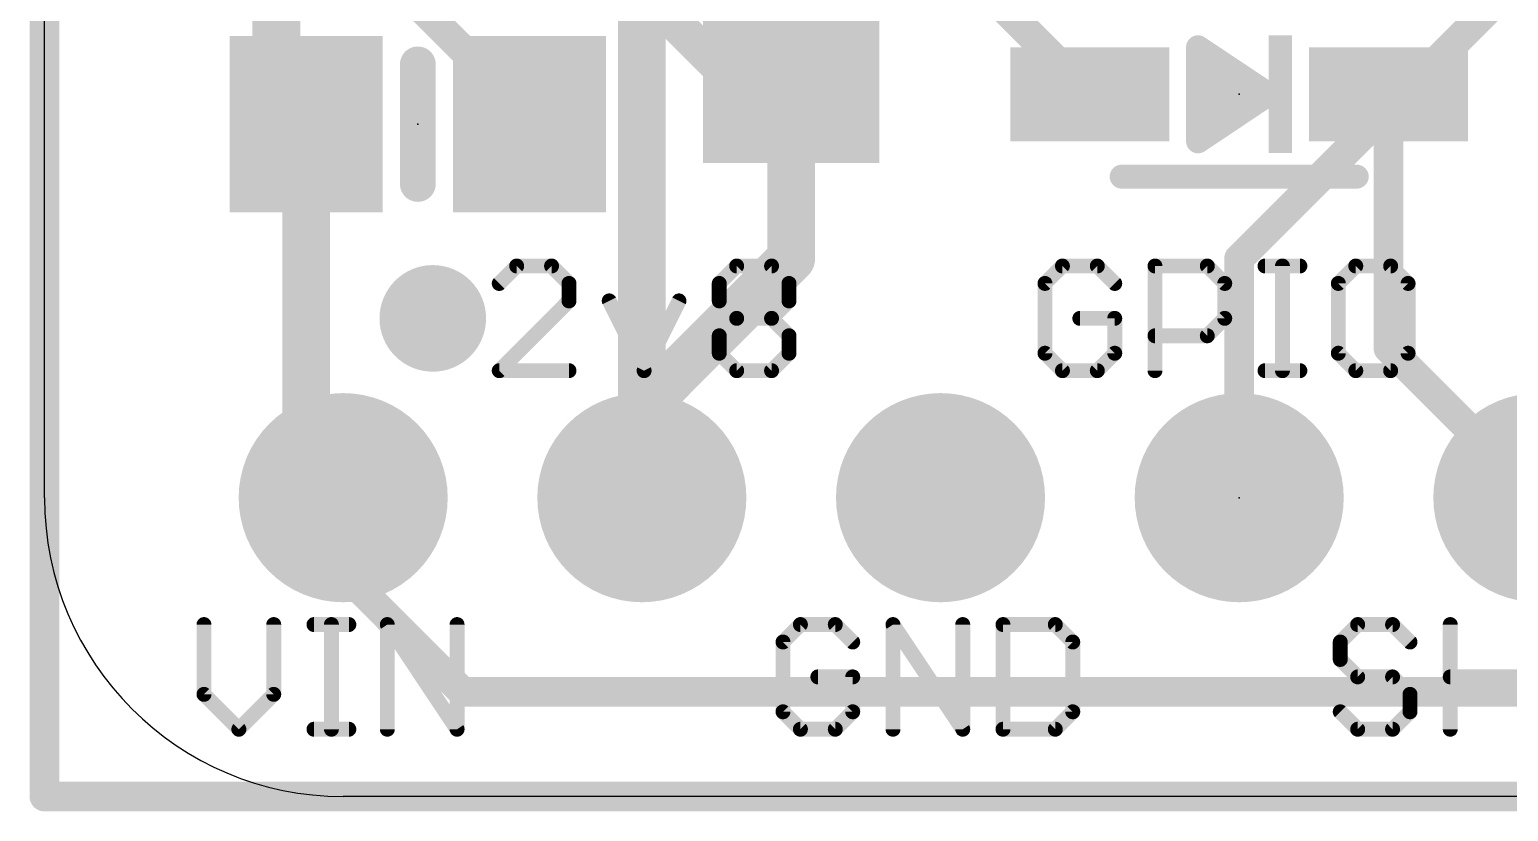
# Model space of a CAD drawing. Extents: x -0.1 to 20.4, y -0.1 to 17.9.
# Drawn here: x -0.13 to 12.45, y -0.13 to 6.52 of the extents above; entities that cross this region are included whole.
import ezdxf

# ---------------------------------------------------------------- set-up
doc = ezdxf.new("R2010")
doc.units = 0
for name, color, linetype in [('1', 12, 'CONTINUOUS'), ('16', 132, 'CONTINUOUS'), ('17', 110, 'CONTINUOUS'), ('18', 110, 'CONTINUOUS'), ('20', 53, 'CONTINUOUS'), ('21', 40, 'CONTINUOUS'), ('23', 53, 'CONTINUOUS')]:
    doc.layers.add(name, color=color, linetype=linetype)

# ---------------------------------------------------------------- blocks, each defined once
blk = doc.blocks.new('RECT')
blk.add_solid([(-0.5, -0.5), (0.5, -0.5), (-0.5, 0.5), (0.5, 0.5)])
blk = doc.blocks.new('ROUNDP')
at = {"const_width": 0.5}
blk.add_lwpolyline([(0, -0.25, 1), (0, 0.25, 1), (0, -0.25)], format="xyb", dxfattribs=at)
blk = doc.blocks.new('ROUNDV')
at = {"const_width": 0.5}
blk.add_lwpolyline([(0, -0.25, 1), (0, 0.25, 1), (0, -0.25)], format="xyb", dxfattribs=at)

msp = doc.modelspace()

# ---------------------------------------------------------------- linework, layer by layer
at = {"layer": '1'}
for points, const_width in [([(0, 0), (0, 17.78)], 0.254), ([(1.971, 7.4629), (1.971, 5.969)], 0.4064), ([(8.89, 5.969), (7.493, 7.366)], 0.254), ([(2.921, 6.985), (4.125, 5.781)], 0.254), ([(5.207, 6.731), (5.715, 6.223)], 0.3048), ([(5.715, 6.223), (6.162, 6.223)], 0.3048), ([(6.162, 6.223), (6.35, 6.035)], 0.3048), ([(1.971, 5.969), (2.225, 5.715)], 0.4064), ([(6.35, 4.572), (6.35, 6.035)], 0.4064), ([(11.43, 5.969), (11.43, 3.81)], 0.254), ([(2.225, 2.855), (2.225, 5.715)], 0.4064), ([(4.125, 5.781), (4.125, 5.715)], 0.254), ([(5.08, 3.302), (6.35, 4.572)], 0.4064), ([(11.43, 3.81), (12.7, 2.54)], 0.254), ([(5.08, 2.54), (5.08, 3.302)], 0.4064), ([(2.54, 2.54), (2.225, 2.855)], 0.4064), ([(2.54, 1.905), (2.54, 2.54)], 0.254), ([(3.556, 0.889), (2.54, 1.905)], 0.254), ([(15.748, 0.889), (3.556, 0.889)], 0.254), ([(20.32, 0), (0, 0)], 0.254)]:
    msp.add_lwpolyline(points, dxfattribs=dict(at, const_width=const_width))
for points, const_width in [([(5.715, 6.2992, 1), (5.715, 6.1468)], 0.1524), ([(5.6611, 6.1691, 1), (5.7689, 6.2769)], 0.1524), ([(6.2159, 6.2769, 1), (6.1081, 6.1691)], 0.1524), ([(6.162, 6.1468, 1), (6.162, 6.2992)], 0.1524), ([(2.0428, 6.0408, 1), (1.8992, 5.8972)], 0.2032), ([(6.4516, 6.035, 1), (6.2484, 6.035)], 0.2032), ([(6.2961, 5.9811, 1), (6.4039, 6.0889)], 0.1524), ([(1.8694, 5.969, 1), (2.0726, 5.969)], 0.2032), ([(8.8451, 5.9241, 1), (8.9349, 6.0139)], 0.127), ([(11.4935, 5.969, 1), (11.3665, 5.969)], 0.127), ([(2.3266, 5.715, 1), (2.1234, 5.715)], 0.2032), ([(2.1532, 5.6432, 1), (2.2968, 5.7868)], 0.2032), ([(4.1885, 5.781, 1), (4.0615, 5.781)], 0.127), ([(4.0801, 5.7361, 1), (4.1699, 5.8259)], 0.127), ([(4.0615, 5.715, 1), (4.1885, 5.715)], 0.127), ([(6.2484, 4.572, 1), (6.4516, 4.572)], 0.2032), ([(6.4218, 4.5002, 1), (6.2782, 4.6438)], 0.2032), ([(11.4749, 3.8549, 1), (11.3851, 3.7651)], 0.127), ([(11.3665, 3.81, 1), (11.4935, 3.81)], 0.127), ([(5.1816, 3.302, 1), (4.9784, 3.302)], 0.2032), ([(5.0082, 3.3738, 1), (5.1518, 3.2302)], 0.2032), ([(2.2968, 2.9268, 1), (2.1532, 2.7832)], 0.2032), ([(2.1234, 2.855, 1), (2.3266, 2.855)], 0.2032), ([(2.4682, 2.4682, 1), (2.6118, 2.6118)], 0.2032), ([(2.6035, 2.54, 1), (2.4765, 2.54)], 0.127), ([(4.9784, 2.54, 1), (5.1816, 2.54)], 0.2032), ([(2.5849, 1.9499, 1), (2.4951, 1.8601)], 0.127), ([(2.4765, 1.905, 1), (2.6035, 1.905)], 0.127), ([(3.556, 0.9525, 1), (3.556, 0.8255)], 0.127), ([(3.5111, 0.8441, 1), (3.6009, 0.9339)], 0.127), ([(0, 0.0635, 1), (0, -0.0635)], 0.127), ([(-0.0635, 0, 1), (0.0635, 0)], 0.127)]:
    msp.add_lwpolyline(points, format="xyb", dxfattribs=dict(at, const_width=const_width))
at = {"layer": '16'}
for points, const_width in [([(0, 0), (0, 17.78)], 0.254), ([(13.335, 7.747), (10.16, 4.572)], 0.254), ([(5.08, 6.858), (5.08, 2.54)], 0.4064), ([(10.16, 4.572), (10.16, 2.54)], 0.254), ([(20.32, 0), (0, 0)], 0.254)]:
    msp.add_lwpolyline(points, dxfattribs=dict(at, const_width=const_width))
for points, const_width in [([(10.2235, 4.572, 1), (10.0965, 4.572)], 0.127), ([(10.1151, 4.6169, 1), (10.2049, 4.5271)], 0.127), ([(4.9784, 2.54, 1), (5.1816, 2.54)], 0.2032), ([(10.0965, 2.54, 1), (10.2235, 2.54)], 0.127), ([(0, 0.0635, 1), (0, -0.0635)], 0.127), ([(-0.0635, 0, 1), (0.0635, 0)], 0.127)]:
    msp.add_lwpolyline(points, format="xyb", dxfattribs=dict(at, const_width=const_width))
at = {"layer": '20'}
for p, q in [((0, 2.54), (0, 15.24)), ((17.78, 0), (2.54, 0))]:
    msp.add_line(p, q, dxfattribs=at)
msp.add_arc((2.54, 2.54), 2.54, 180, 270, dxfattribs=at)
at = {"layer": '21'}
for points, const_width in [([(9.81, 5.569), (9.81, 6.369)], 0.2032), ([(9.81, 6.369), (10.41, 5.969)], 0.2032), ([(3.175, 6.223), (3.175, 5.207)], 0.3048), ([(9.96, 5.769), (9.96, 6.169)], 0.2032), ([(9.96, 6.169), (10.26, 5.969)], 0.2032), ([(9.96, 6.096), (10.0695, 6.096)], 0.2032), ([(10.41, 5.969), (9.81, 5.569)], 0.2032), ([(10.26, 5.969), (9.96, 5.769)], 0.2032), ([(9.96, 5.8928), (10.1457, 5.8928)], 0.2032), ([(11.16, 5.269), (9.16, 5.269)], 0.2032), ([(4.0155, 4.5093), (3.8672, 4.361)], 0.127), ([(4.3121, 4.5093), (4.0155, 4.5093)], 0.127), ([(4.4604, 4.361), (4.3121, 4.5093)], 0.127), ([(5.7383, 4.361), (5.8866, 4.5093)], 0.127), ([(5.8866, 4.5093), (6.1831, 4.5093)], 0.127), ([(6.1831, 4.5093), (6.3314, 4.361)], 0.127), ([(8.6567, 4.5093), (8.5084, 4.361)], 0.127), ([(8.9533, 4.5093), (8.6567, 4.5093)], 0.127), ([(9.1016, 4.361), (8.9533, 4.5093)], 0.127), ([(9.4439, 3.6195), (9.4439, 4.5093)], 0.127), ([(9.4439, 4.5093), (9.8888, 4.5093)], 0.127), ([(9.8888, 4.5093), (10.0371, 4.361)], 0.127), ([(10.3794, 4.5093), (10.676, 4.5093)], 0.127), ([(10.5277, 3.6195), (10.5277, 4.5093)], 0.127), ([(11.1514, 4.5093), (11.0031, 4.361)], 0.127), ([(11.448, 4.5093), (11.1514, 4.5093)], 0.127), ([(11.5963, 4.361), (11.448, 4.5093)], 0.127), ([(4.4604, 4.2127), (4.4604, 4.361)], 0.127), ([(5.7383, 4.2127), (5.7383, 4.361)], 0.127), ([(6.3314, 4.361), (6.3314, 4.2127)], 0.127), ([(8.5084, 4.361), (8.5084, 3.7678)], 0.127), ([(10.0371, 4.361), (10.0371, 4.0644)], 0.127), ([(11.0031, 4.361), (11.0031, 3.7678)], 0.127), ([(11.5963, 3.7678), (11.5963, 4.361)], 0.127), ([(3.8672, 3.6195), (4.4604, 4.2127)], 0.127), ([(4.8027, 4.2127), (5.0993, 3.6195)], 0.127), ([(5.0993, 3.6195), (5.3959, 4.2127)], 0.127), ([(5.8866, 4.0644), (5.7383, 4.2127)], 0.127), ([(6.3314, 4.2127), (6.1831, 4.0644)], 0.127), ([(5.7383, 3.9161), (5.8866, 4.0644)], 0.127), ([(5.8866, 4.0644), (6.1831, 4.0644)], 0.127), ([(6.1831, 4.0644), (6.3314, 3.9161)], 0.127), ([(9.1016, 4.0644), (8.805, 4.0644)], 0.127), ([(9.1016, 3.7678), (9.1016, 4.0644)], 0.127), ([(10.0371, 4.0644), (9.8888, 3.9161)], 0.127), ([(5.7383, 3.7678), (5.7383, 3.9161)], 0.127), ([(6.3314, 3.9161), (6.3314, 3.7678)], 0.127), ([(9.8888, 3.9161), (9.4439, 3.9161)], 0.127), ([(5.8866, 3.6195), (5.7383, 3.7678)], 0.127), ([(6.3314, 3.7678), (6.1831, 3.6195)], 0.127), ([(8.5084, 3.7678), (8.6567, 3.6195)], 0.127), ([(8.9533, 3.6195), (9.1016, 3.7678)], 0.127), ([(11.0031, 3.7678), (11.1514, 3.6195)], 0.127), ([(11.448, 3.6195), (11.5963, 3.7678)], 0.127), ([(4.4604, 3.6195), (3.8672, 3.6195)], 0.127), ([(6.1831, 3.6195), (5.8866, 3.6195)], 0.127), ([(8.6567, 3.6195), (8.9533, 3.6195)], 0.127), ([(10.3794, 3.6195), (10.676, 3.6195)], 0.127), ([(11.1514, 3.6195), (11.448, 3.6195)], 0.127), ([(1.3561, 1.4613), (1.3561, 0.8681)], 0.127), ([(1.9493, 0.8681), (1.9493, 1.4613)], 0.127), ([(2.2917, 1.4613), (2.5882, 1.4613)], 0.127), ([(2.44, 0.5715), (2.44, 1.4613)], 0.127), ([(2.9153, 0.5715), (2.9153, 1.4613)], 0.127), ([(2.9153, 1.4613), (3.5085, 0.5715)], 0.127), ([(3.5085, 0.5715), (3.5085, 1.4613)], 0.127), ([(6.4285, 1.4613), (6.2802, 1.313)], 0.127), ([(6.7251, 1.4613), (6.4285, 1.4613)], 0.127), ([(6.8734, 1.313), (6.7251, 1.4613)], 0.127), ([(7.2157, 0.5715), (7.2157, 1.4613)], 0.127), ([(7.2157, 1.4613), (7.8089, 0.5715)], 0.127), ([(7.8089, 0.5715), (7.8089, 1.4613)], 0.127), ([(8.1513, 1.4613), (8.1513, 0.5715)], 0.127), ([(8.5961, 1.4613), (8.1513, 1.4613)], 0.127), ([(8.7444, 1.313), (8.5961, 1.4613)], 0.127), ([(11.1678, 1.4613), (11.0195, 1.313)], 0.127), ([(11.4643, 1.4613), (11.1678, 1.4613)], 0.127), ([(11.6126, 1.313), (11.4643, 1.4613)], 0.127), ([(11.955, 0.5715), (11.955, 1.4613)], 0.127), ([(6.2802, 1.313), (6.2802, 0.7198)], 0.127), ([(8.7444, 0.7198), (8.7444, 1.313)], 0.127), ([(11.0195, 1.313), (11.0195, 1.1647)], 0.127), ([(11.0195, 1.1647), (11.1678, 1.0164)], 0.127), ([(6.8734, 1.0164), (6.5768, 1.0164)], 0.127), ([(6.8734, 0.7198), (6.8734, 1.0164)], 0.127), ([(11.1678, 1.0164), (11.4643, 1.0164)], 0.127), ([(11.4643, 1.0164), (11.6126, 0.8681)], 0.127), ([(11.955, 1.0164), (12.5482, 1.0164)], 0.127), ([(1.3561, 0.8681), (1.6527, 0.5715)], 0.127), ([(1.6527, 0.5715), (1.9493, 0.8681)], 0.127), ([(11.6126, 0.8681), (11.6126, 0.7198)], 0.127), ([(6.2802, 0.7198), (6.4285, 0.5715)], 0.127), ([(6.7251, 0.5715), (6.8734, 0.7198)], 0.127), ([(8.5961, 0.5715), (8.7444, 0.7198)], 0.127), ([(11.1678, 0.5715), (11.0195, 0.7198)], 0.127), ([(11.6126, 0.7198), (11.4643, 0.5715)], 0.127), ([(2.2917, 0.5715), (2.5882, 0.5715)], 0.127), ([(6.4285, 0.5715), (6.7251, 0.5715)], 0.127), ([(8.1513, 0.5715), (8.5961, 0.5715)], 0.127), ([(11.4643, 0.5715), (11.1678, 0.5715)], 0.127)]:
    msp.add_lwpolyline(points, dxfattribs=dict(at, const_width=const_width))
for points, const_width in [([(9.8608, 6.369, 1), (9.7592, 6.369)], 0.1016), ([(9.8382, 6.4113, 1), (9.7818, 6.3267)], 0.1016), ([(3.2512, 6.223, 1), (3.0988, 6.223)], 0.1524), ([(10.0108, 6.169, 1), (9.9092, 6.169)], 0.1016), ([(9.9882, 6.2113, 1), (9.9318, 6.1267)], 0.1016), ([(9.96, 6.1468, 1), (9.96, 6.0452)], 0.1016), ([(10.0695, 6.0452, 1), (10.0695, 6.1468)], 0.1016), ([(10.2882, 5.9267, 1), (10.2318, 6.0113)], 0.1016), ([(10.2318, 5.9267, 1), (10.2882, 6.0113)], 0.1016), ([(10.4382, 5.9267, 1), (10.3818, 6.0113)], 0.1016), ([(10.3818, 5.9267, 1), (10.4382, 6.0113)], 0.1016), ([(9.96, 5.9436, 1), (9.96, 5.842)], 0.1016), ([(10.1457, 5.842, 1), (10.1457, 5.9436)], 0.1016), ([(9.9318, 5.8113, 1), (9.9882, 5.7267)], 0.1016), ([(9.9092, 5.769, 1), (10.0108, 5.769)], 0.1016), ([(9.7818, 5.6113, 1), (9.8382, 5.5267)], 0.1016), ([(9.7592, 5.569, 1), (9.8608, 5.569)], 0.1016), ([(3.0988, 5.207, 1), (3.2512, 5.207)], 0.1524), ([(9.16, 5.3198, 1), (9.16, 5.2182)], 0.1016), ([(11.16, 5.2182, 1), (11.16, 5.3198)], 0.1016), ([(4.0155, 4.541, 1), (4.0155, 4.4775)], 0.0635), ([(4.038, 4.4868, 1), (3.9931, 4.5317)], 0.0635), ([(4.3346, 4.5317, 1), (4.2896, 4.4868)], 0.0635), ([(4.3121, 4.4775, 1), (4.3121, 4.541)], 0.0635), ([(5.8866, 4.541, 1), (5.8866, 4.4775)], 0.0635), ([(5.909, 4.4868, 1), (5.8641, 4.5317)], 0.0635), ([(6.2056, 4.5317, 1), (6.1607, 4.4868)], 0.0635), ([(6.1831, 4.4775, 1), (6.1831, 4.541)], 0.0635), ([(8.6567, 4.541, 1), (8.6567, 4.4775)], 0.0635), ([(8.6791, 4.4868, 1), (8.6342, 4.5317)], 0.0635), ([(8.9757, 4.5317, 1), (8.9308, 4.4868)], 0.0635), ([(8.9533, 4.4775, 1), (8.9533, 4.541)], 0.0635), ([(9.4439, 4.541, 1), (9.4439, 4.4775)], 0.0635), ([(9.4757, 4.5093, 1), (9.4122, 4.5093)], 0.0635), ([(9.9112, 4.5317, 1), (9.8663, 4.4868)], 0.0635), ([(9.8888, 4.4775, 1), (9.8888, 4.541)], 0.0635), ([(10.3794, 4.541, 1), (10.3794, 4.4775)], 0.0635), ([(10.5595, 4.5093, 1), (10.496, 4.5093)], 0.0635), ([(10.676, 4.4775, 1), (10.676, 4.541)], 0.0635), ([(11.1514, 4.541, 1), (11.1514, 4.4775)], 0.0635), ([(11.1738, 4.4868, 1), (11.1289, 4.5317)], 0.0635), ([(11.4704, 4.5317, 1), (11.4255, 4.4868)], 0.0635), ([(11.448, 4.4775, 1), (11.448, 4.541)], 0.0635), ([(3.8448, 4.3834, 1), (3.8897, 4.3385)], 0.0635), ([(4.4921, 4.361, 1), (4.4286, 4.361)], 0.0635), ([(4.4379, 4.3385, 1), (4.4828, 4.3834)], 0.0635), ([(5.77, 4.361, 1), (5.7065, 4.361)], 0.0635), ([(5.7158, 4.3834, 1), (5.7607, 4.3385)], 0.0635), ([(6.3632, 4.361, 1), (6.2997, 4.361)], 0.0635), ([(6.309, 4.3385, 1), (6.3539, 4.3834)], 0.0635), ([(8.5401, 4.361, 1), (8.4766, 4.361)], 0.0635), ([(8.4859, 4.3834, 1), (8.5308, 4.3385)], 0.0635), ([(9.0791, 4.3385, 1), (9.124, 4.3834)], 0.0635), ([(10.0688, 4.361, 1), (10.0053, 4.361)], 0.0635), ([(10.0146, 4.3385, 1), (10.0595, 4.3834)], 0.0635), ([(11.0348, 4.361, 1), (10.9713, 4.361)], 0.0635), ([(10.9806, 4.3834, 1), (11.0255, 4.3385)], 0.0635), ([(11.628, 4.361, 1), (11.5645, 4.361)], 0.0635), ([(11.5738, 4.3385, 1), (11.6187, 4.3834)], 0.0635), ([(4.4828, 4.1902, 1), (4.4379, 4.2351)], 0.0635), ([(4.8311, 4.2269, 1), (4.7743, 4.1985)], 0.0635), ([(5.4243, 4.1985, 1), (5.3675, 4.2269)], 0.0635), ([(5.7607, 4.2351, 1), (5.7158, 4.1902)], 0.0635), ([(6.3539, 4.1902, 1), (6.309, 4.2351)], 0.0635), ([(4.4286, 4.2127, 1), (4.4921, 4.2127)], 0.0635), ([(5.7065, 4.2127, 1), (5.77, 4.2127)], 0.0635), ([(6.2997, 4.2127, 1), (6.3632, 4.2127)], 0.0635), ([(5.8866, 4.0961, 1), (5.8866, 4.0326)], 0.0635), ([(5.909, 4.0419, 1), (5.8641, 4.0868)], 0.0635), ([(5.8641, 4.0419, 1), (5.909, 4.0868)], 0.0635), ([(6.2056, 4.0868, 1), (6.1607, 4.0419)], 0.0635), ([(6.1607, 4.0868, 1), (6.2056, 4.0419)], 0.0635), ([(6.1831, 4.0326, 1), (6.1831, 4.0961)], 0.0635), ([(8.805, 4.0961, 1), (8.805, 4.0326)], 0.0635), ([(9.1333, 4.0644, 1), (9.0698, 4.0644)], 0.0635), ([(9.1016, 4.0326, 1), (9.1016, 4.0961)], 0.0635), ([(10.0053, 4.0644, 1), (10.0688, 4.0644)], 0.0635), ([(10.0595, 4.0419, 1), (10.0146, 4.0868)], 0.0635), ([(5.77, 3.9161, 1), (5.7065, 3.9161)], 0.0635), ([(5.7158, 3.9385, 1), (5.7607, 3.8936)], 0.0635), ([(6.3632, 3.9161, 1), (6.2997, 3.9161)], 0.0635), ([(6.309, 3.8936, 1), (6.3539, 3.9385)], 0.0635), ([(9.4439, 3.9478, 1), (9.4439, 3.8843)], 0.0635), ([(9.8663, 3.9385, 1), (9.9112, 3.8936)], 0.0635), ([(9.8888, 3.8843, 1), (9.8888, 3.9478)], 0.0635), ([(5.7607, 3.7902, 1), (5.7158, 3.7453)], 0.0635), ([(5.7065, 3.7678, 1), (5.77, 3.7678)], 0.0635), ([(6.2997, 3.7678, 1), (6.3632, 3.7678)], 0.0635), ([(6.3539, 3.7453, 1), (6.309, 3.7902)], 0.0635), ([(8.4766, 3.7678, 1), (8.5401, 3.7678)], 0.0635), ([(8.5308, 3.7902, 1), (8.4859, 3.7453)], 0.0635), ([(9.0698, 3.7678, 1), (9.1333, 3.7678)], 0.0635), ([(9.124, 3.7453, 1), (9.0791, 3.7902)], 0.0635), ([(10.9713, 3.7678, 1), (11.0348, 3.7678)], 0.0635), ([(11.0255, 3.7902, 1), (10.9806, 3.7453)], 0.0635), ([(11.5645, 3.7678, 1), (11.628, 3.7678)], 0.0635), ([(11.6187, 3.7453, 1), (11.5738, 3.7902)], 0.0635), ([(3.8672, 3.6513, 1), (3.8672, 3.5878)], 0.0635), ([(3.8448, 3.642, 1), (3.8897, 3.597)], 0.0635), ([(4.4604, 3.5878, 1), (4.4604, 3.6513)], 0.0635), ([(5.0709, 3.6337, 1), (5.1277, 3.6053)], 0.0635), ([(5.0709, 3.6053, 1), (5.1277, 3.6337)], 0.0635), ([(5.8866, 3.6513, 1), (5.8866, 3.5878)], 0.0635), ([(5.8641, 3.597, 1), (5.909, 3.642)], 0.0635), ([(6.1607, 3.642, 1), (6.2056, 3.597)], 0.0635), ([(6.1831, 3.5878, 1), (6.1831, 3.6513)], 0.0635), ([(8.6567, 3.6513, 1), (8.6567, 3.5878)], 0.0635), ([(8.6342, 3.597, 1), (8.6791, 3.642)], 0.0635), ([(8.9308, 3.642, 1), (8.9757, 3.597)], 0.0635), ([(8.9533, 3.5878, 1), (8.9533, 3.6513)], 0.0635), ([(9.4122, 3.6195, 1), (9.4757, 3.6195)], 0.0635), ([(10.3794, 3.6513, 1), (10.3794, 3.5878)], 0.0635), ([(10.496, 3.6195, 1), (10.5595, 3.6195)], 0.0635), ([(10.676, 3.5878, 1), (10.676, 3.6513)], 0.0635), ([(11.1514, 3.6513, 1), (11.1514, 3.5878)], 0.0635), ([(11.1289, 3.597, 1), (11.1738, 3.642)], 0.0635), ([(11.4255, 3.642, 1), (11.4704, 3.597)], 0.0635), ([(11.448, 3.5878, 1), (11.448, 3.6513)], 0.0635), ([(1.3879, 1.4613, 1), (1.3244, 1.4613)], 0.0635), ([(1.9811, 1.4613, 1), (1.9176, 1.4613)], 0.0635), ([(2.2917, 1.493, 1), (2.2917, 1.4295)], 0.0635), ([(2.4717, 1.4613, 1), (2.4082, 1.4613)], 0.0635), ([(2.5882, 1.4295, 1), (2.5882, 1.493)], 0.0635), ([(2.9418, 1.4789, 1), (2.8889, 1.4436)], 0.0635), ([(2.9471, 1.4613, 1), (2.8836, 1.4613)], 0.0635), ([(3.5403, 1.4613, 1), (3.4768, 1.4613)], 0.0635), ([(6.4285, 1.493, 1), (6.4285, 1.4295)], 0.0635), ([(6.451, 1.4388, 1), (6.4061, 1.4837)], 0.0635), ([(6.7476, 1.4837, 1), (6.7026, 1.4388)], 0.0635), ([(6.7251, 1.4295, 1), (6.7251, 1.493)], 0.0635), ([(7.2422, 1.4789, 1), (7.1893, 1.4436)], 0.0635), ([(7.2475, 1.4613, 1), (7.184, 1.4613)], 0.0635), ([(7.8407, 1.4613, 1), (7.7772, 1.4613)], 0.0635), ([(8.183, 1.4613, 1), (8.1195, 1.4613)], 0.0635), ([(8.1513, 1.493, 1), (8.1513, 1.4295)], 0.0635), ([(8.6186, 1.4837, 1), (8.5737, 1.4388)], 0.0635), ([(8.5961, 1.4295, 1), (8.5961, 1.493)], 0.0635), ([(11.1678, 1.493, 1), (11.1678, 1.4295)], 0.0635), ([(11.1902, 1.4388, 1), (11.1453, 1.4837)], 0.0635), ([(11.4868, 1.4837, 1), (11.4419, 1.4388)], 0.0635), ([(11.4643, 1.4295, 1), (11.4643, 1.493)], 0.0635), ([(11.9867, 1.4613, 1), (11.9232, 1.4613)], 0.0635), ([(6.312, 1.313, 1), (6.2485, 1.313)], 0.0635), ([(6.2578, 1.3354, 1), (6.3027, 1.2905)], 0.0635), ([(6.8509, 1.2905, 1), (6.8958, 1.3354)], 0.0635), ([(8.7762, 1.313, 1), (8.7127, 1.313)], 0.0635), ([(8.722, 1.2905, 1), (8.7669, 1.3354)], 0.0635), ([(11.0512, 1.313, 1), (10.9877, 1.313)], 0.0635), ([(10.997, 1.3354, 1), (11.0419, 1.2905)], 0.0635), ([(11.5902, 1.2905, 1), (11.6351, 1.3354)], 0.0635), ([(10.9877, 1.1647, 1), (11.0512, 1.1647)], 0.0635), ([(11.0419, 1.1871, 1), (10.997, 1.1422)], 0.0635), ([(6.5768, 1.0481, 1), (6.5768, 0.9846)], 0.0635), ([(6.9051, 1.0164, 1), (6.8416, 1.0164)], 0.0635), ([(6.8734, 0.9846, 1), (6.8734, 1.0481)], 0.0635), ([(11.1678, 1.0481, 1), (11.1678, 0.9846)], 0.0635), ([(11.1453, 0.9939, 1), (11.1902, 1.0388)], 0.0635), ([(11.4868, 1.0388, 1), (11.4419, 0.9939)], 0.0635), ([(11.4643, 0.9846, 1), (11.4643, 1.0481)], 0.0635), ([(11.955, 1.0481, 1), (11.955, 0.9846)], 0.0635), ([(1.3786, 0.8905, 1), (1.3337, 0.8456)], 0.0635), ([(1.3244, 0.8681, 1), (1.3879, 0.8681)], 0.0635), ([(1.9176, 0.8681, 1), (1.9811, 0.8681)], 0.0635), ([(1.9718, 0.8456, 1), (1.9269, 0.8905)], 0.0635), ([(11.6444, 0.8681, 1), (11.5809, 0.8681)], 0.0635), ([(11.5902, 0.8456, 1), (11.6351, 0.8905)], 0.0635), ([(6.3027, 0.7422, 1), (6.2578, 0.6973)], 0.0635), ([(6.8958, 0.6973, 1), (6.8509, 0.7422)], 0.0635), ([(8.7669, 0.6973, 1), (8.722, 0.7422)], 0.0635), ([(11.0419, 0.7422, 1), (10.997, 0.6973)], 0.0635), ([(11.6351, 0.6973, 1), (11.5902, 0.7422)], 0.0635), ([(2.2917, 0.6033, 1), (2.2917, 0.5397)], 0.0635), ([(2.5882, 0.5397, 1), (2.5882, 0.6033)], 0.0635), ([(6.2485, 0.7198, 1), (6.312, 0.7198)], 0.0635), ([(6.4285, 0.6033, 1), (6.4285, 0.5397)], 0.0635), ([(6.7251, 0.5397, 1), (6.7251, 0.6033)], 0.0635), ([(6.8416, 0.7198, 1), (6.9051, 0.7198)], 0.0635), ([(8.1513, 0.6033, 1), (8.1513, 0.5397)], 0.0635), ([(8.5961, 0.5397, 1), (8.5961, 0.6033)], 0.0635), ([(8.7127, 0.7198, 1), (8.7762, 0.7198)], 0.0635), ([(11.1678, 0.6033, 1), (11.1678, 0.5397)], 0.0635), ([(11.4643, 0.5397, 1), (11.4643, 0.6033)], 0.0635), ([(11.5809, 0.7198, 1), (11.6444, 0.7198)], 0.0635), ([(1.6303, 0.594, 1), (1.6752, 0.549)], 0.0635), ([(1.6303, 0.549, 1), (1.6752, 0.594)], 0.0635), ([(2.4082, 0.5715, 1), (2.4717, 0.5715)], 0.0635), ([(2.8836, 0.5715, 1), (2.9471, 0.5715)], 0.0635), ([(3.4768, 0.5715, 1), (3.5403, 0.5715)], 0.0635), ([(3.4821, 0.5539, 1), (3.5349, 0.5891)], 0.0635), ([(6.4061, 0.549, 1), (6.451, 0.594)], 0.0635), ([(6.7026, 0.594, 1), (6.7476, 0.549)], 0.0635), ([(7.184, 0.5715, 1), (7.2475, 0.5715)], 0.0635), ([(7.7772, 0.5715, 1), (7.8407, 0.5715)], 0.0635), ([(7.7825, 0.5539, 1), (7.8353, 0.5891)], 0.0635), ([(8.1195, 0.5715, 1), (8.183, 0.5715)], 0.0635), ([(8.5737, 0.594, 1), (8.6186, 0.549)], 0.0635), ([(11.1453, 0.549, 1), (11.1902, 0.594)], 0.0635), ([(11.4419, 0.594, 1), (11.4868, 0.549)], 0.0635), ([(11.9232, 0.5715, 1), (11.9867, 0.5715)], 0.0635)]:
    msp.add_lwpolyline(points, format="xyb", dxfattribs=dict(at, const_width=const_width))
at = {"layer": '23'}
for p in [(10.16, 5.969), (3.175, 5.715), (10.16, 2.54)]:
    msp.add_point(p, dxfattribs=at)

# ---------------------------------------------------------------- block references
at = {"layer": '1'}
for p, xscale, yscale, rotation in [((6.35, 6.035), 1.3, 1.5, 270), ((8.89, 5.969), 1.35, 0.8, 180), ((11.43, 5.969), 1.35, 0.8, 180)]:
    msp.add_blockref('RECT', p, dxfattribs=dict(at, xscale=xscale, yscale=yscale, rotation=rotation))
at = {"layer": '1', "xscale": 1.3, "yscale": 1.5}
for p in [(2.225, 5.715), (4.125, 5.715)]:
    msp.add_blockref('RECT', p, dxfattribs=at)
at = {"layer": '17', "xscale": 1.778, "yscale": 1.778, "rotation": 270}
for p in [(2.54, 2.54), (2.54, 2.54), (5.08, 2.54), (5.08, 2.54), (7.62, 2.54), (7.62, 2.54), (10.16, 2.54), (10.16, 2.54), (12.7, 2.54), (12.7, 2.54)]:
    msp.add_blockref('ROUNDP', p, dxfattribs=at)
at = {"layer": '18', "xscale": 0.9064, "yscale": 0.9064}
msp.add_blockref('ROUNDV', (3.302, 4.064), dxfattribs=at)
msp.add_blockref('ROUNDV', (3.302, 4.064), dxfattribs=at)
at = {"layer": '21', "xscale": 0.2, "rotation": 180}
msp.add_blockref('RECT', (10.51, 5.969), dxfattribs=at)

doc.saveas('drawing.dxf')
